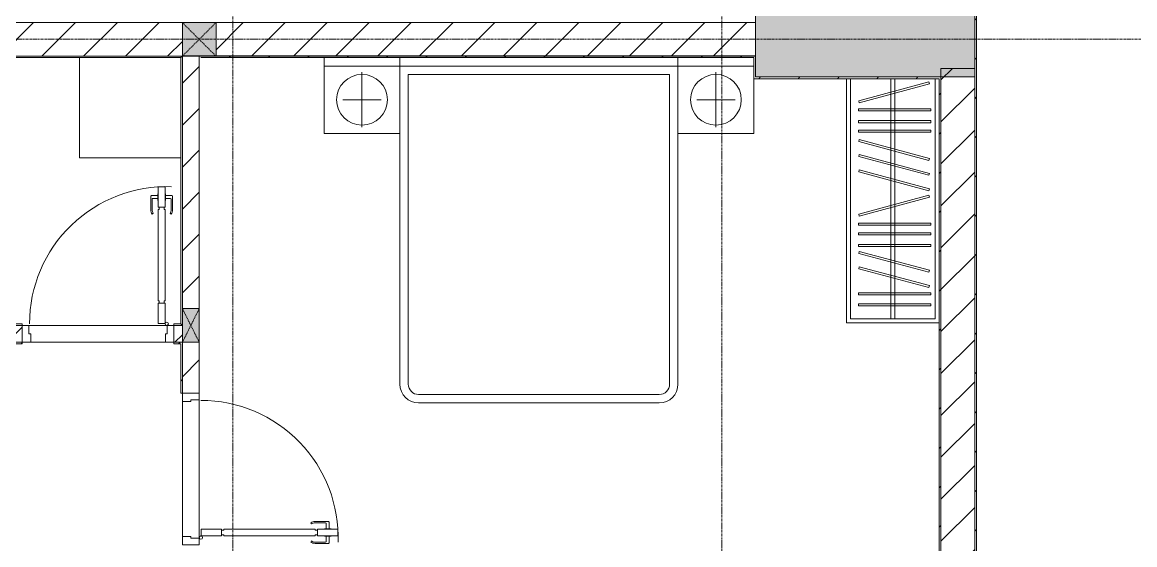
# Model space of a CAD drawing. Header units: millimetres. Extents: x -24439 to 198341, y -52871 to 149926.
# Drawn here: x 110803 to 117402, y 58735 to 61837 of the extents above; entities that cross this region are included whole.
import ezdxf

# ---------------------------------------------------------------- set-up
doc = ezdxf.new("R2010")
doc.units = ezdxf.units.MM
doc.linetypes.add('Dash', pattern=[6, 3, -3])
doc.linetypes.add('Grid Line', pattern=[22.225, 12.7, -3.175, 3.175, -3.175])
for name, color, linetype, lineweight in [('0-1', 7, 'Continuous', 5), ('A-DETL-GENF-1', 9, 'Continuous', 9), ('A-DOOR-1', 9, 'Continuous', 9), ('A-FLOR-1', 9, 'Continuous', 9), ('A-FLOR-HRAL-1', 9, 'Continuous', 9), ('A-WALL', 113, 'Continuous', 9), ('A-WALL-1', 253, 'Continuous', 18), ('A-WALL-2', 9, 'Continuous', 9), ('A-WALL-3', 113, 'Continuous', 18), ('A-WALL-PATT-1', 10, 'Continuous', 9), ('A-WALL-PATT-2', 9, 'Continuous', 9), ('A-WALL-PATT-3', 111, 'Continuous', 9), ('G-IMPT-1', 9, 'Continuous', 9), ('I-FURN-1', 9, 'Continuous', 9), ('I-WALL-1', 253, 'Continuous', 18), ('I-WALL-3', 2, 'Continuous', 18), ('S-COLS', 52, 'Continuous', 9), ('S-COLS-1', 254, 'Continuous', 5), ('S-COLS-2', 253, 'Continuous', 18), ('S-COLS-3', 9, 'Continuous', 9), ('S-COLS-4', 52, 'Continuous', 18), ('S-COLS-5', 52, 'Dash', 9), ('S-COLS-HDLN', 52, 'Dash', 9), ('S-COLS-HDLN-1', 9, 'Dash', 9), ('S-GRID-1', 1, 'Grid Line', 9)]:
    doc.layers.add(name, color=color, linetype=linetype, lineweight=lineweight)
pattern_1 = [(45, (0, 0), (-124.4508, 124.4508), [])]
pattern_2 = [(45, (0, 0), (-116.67262, 116.67262), [])]

# ---------------------------------------------------------------- blocks, each defined once
blk = doc.blocks.new('NCV_TKTC_KET CAU_rvt-1-TKCS_MB ĐỊNH VỊ CAO ĐỘ THIẾT KẾ')
at = {"layer": 'S-COLS-1'}
blk.add_hatch(color=256, dxfattribs=at).paths.add_polyline_path([(116452.6, 61511.9), (116452.6, 61961.9), (115152.6, 61961.9), (115152.6, 61511.9), (115505.1, 61511.9)])
at = {"layer": 'S-COLS-2'}
for p, q in [((115152.6, 61961.9), (115152.6, 61511.9)), ((116452.6, 61511.9), (116452.6, 61961.9)), ((115152.6, 61511.9), (116452.6, 61511.9))]:
    blk.add_line(p, q, dxfattribs=at)
blk = doc.blocks.new('DOOR_CW_01 CANH MO-PANEL KINH - DIW_01-900x2200-CỬA GỖ VÂN LAMINATE-553375-TKCS_MB ĐỊNH VỊ CAO ĐỘ THIẾT KẾ')
at = {"layer": 'A-DETL-GENF-1'}
for p, q in [((-397, -182), (-397, -62)), ((-397, -62), (-357, -62)), ((-357, -62), (-357, -182)), ((-357, -182), (-397, -182)), ((-397, -196), (-391, -196)), ((-397, -738), (-397, -196)), ((-391, -196), (-391, -182)), ((-391, -182), (-363, -182)), ((-363, -182), (-363, -196)), ((-357, -196), (-363, -196)), ((-357, -196), (-357, -738)), ((-433.9, -711.2), (-427.3, -715.8)), ((-320.1, -711.2), (-326.7, -715.8)), ((-442, -737), (-442, -816.5)), ((-434, -799.5), (-434, -737)), ((-397, -738), (-391, -738)), ((-357, -752), (-397, -752)), ((-397, -752), (-397, -872)), ((-391, -752), (-391, -738)), ((-363, -752), (-391, -752)), ((-357, -738), (-363, -738)), ((-363, -738), (-363, -752)), ((-357, -872), (-357, -752)), ((-320, -799.5), (-320, -737)), ((-312, -737), (-312, -816.5)), ((-399, -820.5), (-438, -820.5)), ((-399, -803.5), (-430, -803.5)), ((-399, -792.2), (-399, -831.8)), ((-397, -792.2), (-399, -792.2)), ((-399, -831.8), (-397, -831.8)), ((-397, -792.2), (-397, -831.8)), ((-357, -792.2), (-357, -831.8)), ((-357, -792.2), (-355, -792.2)), ((-355, -831.8), (-357, -831.8)), ((-355, -792.2), (-355, -831.8)), ((-355, -803.5), (-324, -803.5)), ((-355, -820.5), (-316, -820.5)), ((-397, -872), (-357, -872))]:
    blk.add_line(p, q, dxfattribs=at)
blk.add_circle((-407, -60), 10, dxfattribs=at)
for centre, radius, start, end in [((-407, -60), 814, 268, 0), ((-397, -737), 45, 145, 180), ((-397, -737), 37, 145, 180), ((-357, -737), 37, 0, 35), ((-357, -737), 45, 360, 35), ((-438, -816.5), 4, 180, 270), ((-430, -799.5), 4, 180, 270), ((-324, -799.5), 4, 270, 0), ((-316, -816.5), 4, 270, 0)]:
    blk.add_arc(centre, radius, start, end, dxfattribs=at)
at = {"layer": 'A-DOOR-1'}
for p, q in [((-450, -50), (-450, 50)), ((-450, 50), (-400, 50)), ((-400, 50), (-400, 0)), ((400, 0), (400, 50)), ((400, 50), (450, 50)), ((450, 50), (450, -50)), ((-410, -50), (-450, -50)), ((-410, 0), (-410, -50)), ((-400, 0), (-410, 0)), ((-407, -50), (-382, -50)), ((410, 0), (400, 0)), ((410, -50), (410, 0)), ((450, -50), (410, -50))]:
    blk.add_line(p, q, dxfattribs=at)
blk = doc.blocks.new('GIUONG NGU-2TAB-1600x2000 - GIUONG NGU-2TAB-1600x2000-842839-TKCS_MB ĐỊNH VỊ CAO ĐỘ THIẾT KẾ')
at = {"layer": 'I-FURN-1'}
for p, q in [((8.5, 0), (8.5, -50)), ((458.5, -50), (458.5, 0)), ((458.5, 0), (458.5, -50)), ((2108.2, -50), (2108.2, 0)), ((458.5, -50), (8.5, -50)), ((8.5, -50), (8.5, -450.3)), ((8.5, -50), (458.5, -50)), ((458.5, -50), (8.5, -50)), ((8.5, -50), (8.5, -450.3)), ((458.5, -450.3), (458.5, -50)), ((2108.2, -50), (458.5, -50)), ((458.5, -50), (458.5, -1938.9)), ((458.5, -50), (2108.2, -50)), ((458.5, -1938.9), (458.5, -50)), ((458.5, -450.3), (458.5, -50)), ((458.5, -50), (2108.2, -50)), ((2108.2, 0), (2108.2, -50)), ((2558.2, -50), (2108.2, -50)), ((2108.2, -50), (2108.2, -450.3)), ((2108.2, -1938.9), (2108.2, -50)), ((2108.2, -50), (2558.2, -50)), ((2108.2, -50), (2558.2, -50)), ((2108.2, -450.3), (2108.2, -50)), ((2108.2, -50), (2108.2, -1938.9)), ((2558.2, -50), (2558.2, 0)), ((2558.2, -450.3), (2558.2, -50)), ((2558.2, -50), (2558.2, -450.3)), ((233.5, -86.8), (233.5, -413.5)), ((508.5, -100), (2058.2, -100)), ((508.5, -1938.9), (508.5, -100)), ((2058.2, -100), (2058.2, -1938.9)), ((2333.2, -86.8), (2333.2, -413.5)), ((120.2, -250.2), (346.8, -250.2)), ((2446.5, -250.2), (2219.8, -250.2)), ((8.5, -450.3), (458.5, -450.3)), ((8.5, -450.3), (458.5, -450.3)), ((2108.2, -450.3), (2558.2, -450.3)), ((2558.2, -450.3), (2108.2, -450.3)), ((1997.1, -2000), (569.6, -2000)), ((569.6, -2050), (1997.1, -2050)), ((1997.1, -2050), (569.6, -2050))]:
    blk.add_line(p, q, dxfattribs=at)
for centre in [(233.5, -250.2), (2333.2, -250.2)]:
    blk.add_circle(centre, 150.7, dxfattribs=at)
for centre, radius, start, end in [((569.6, -1938.9), 111.1, 180, 270), ((569.6, -1938.9), 111.1, 180, 270), ((569.6, -1938.9), 61.1, 180, 270), ((1997.1, -1938.9), 111.1, 270, 360), ((1997.1, -1938.9), 61.1, 270, 0), ((1997.1, -1938.9), 111.1, 270, 0)]:
    blk.add_arc(centre, radius, start, end, dxfattribs=at)
blk = doc.blocks.new('TU QUAN AO-SUITE ROOM_3 - TU QUAN AO-SUITE ROOM_3-842841-TKCS_MB ĐỊNH VỊ CAO ĐỘ THIẾT KẾ')
at = {"layer": 'I-FURN-1'}
for p, q in [((-550, -50), (-550, -1500)), ((-550, -1500), (-550, -50)), ((-550, -50), (-550, -576)), ((-526, -1476), (-526, -50)), ((-526, -50), (-526, -600)), ((-287, -50), (-287, -576)), ((-263, -50), (-263, -576)), ((-24, -50), (-24, -1476)), ((-478.3, -181.1), (-61.3, -69.4)), ((-58.2, -80.9), (-475.2, -192.7)), ((-61.3, -69.4), (-58.2, -80.9)), ((-475.2, -192.7), (-478.3, -181.1)), ((-480.1, -229.7), (-50.1, -229.7)), ((-480.1, -241.7), (-480.1, -229.7)), ((-50.1, -241.7), (-480.1, -241.7)), ((-50.1, -229.7), (-50.1, -241.7)), ((-480.1, -299.2), (-50.1, -299.2)), ((-480.1, -311.2), (-480.1, -299.2)), ((-50.1, -311.2), (-480.1, -311.2)), ((-50.1, -299.2), (-50.1, -311.2)), ((-480.1, -356.4), (-50.1, -356.4)), ((-480.1, -368.4), (-480.1, -356.4)), ((-50.1, -368.4), (-480.1, -368.4)), ((-50.1, -356.4), (-50.1, -368.4)), ((-475.2, -411.5), (-478.3, -423.1)), ((-478.3, -423.1), (-61.3, -534.9)), ((-58.2, -523.3), (-475.2, -411.5)), ((-475.2, -500.3), (-478.3, -511.9)), ((-478.3, -511.9), (-61.3, -623.6)), ((-58.2, -612.1), (-475.2, -500.3)), ((-61.3, -534.9), (-58.2, -523.3)), ((-475.2, -591.5), (-478.3, -603.1)), ((-58.2, -703.3), (-475.2, -591.5)), ((-287, -576), (-287, -1476)), ((-263, -576), (-263, -1476)), ((-526, -1476), (-526, -600)), ((-478.3, -603.1), (-61.3, -714.9)), ((-61.3, -623.6), (-58.2, -612.1)), ((-61.3, -714.9), (-58.2, -703.3)), ((-478.3, -853.9), (-61.3, -742.1)), ((-58.2, -753.7), (-475.2, -865.5)), ((-61.3, -742.1), (-58.2, -753.7)), ((-475.2, -865.5), (-478.3, -853.9)), ((-480.1, -908.6), (-480.1, -920.6)), ((-480.1, -908.6), (-480.1, -920.6)), ((-50.1, -908.6), (-480.1, -908.6)), ((-480.1, -920.6), (-50.1, -920.6)), ((-50.1, -920.6), (-50.1, -908.6)), ((-480.1, -965.8), (-480.1, -977.8)), ((-480.1, -965.8), (-480.1, -977.8)), ((-50.1, -965.8), (-480.1, -965.8)), ((-480.1, -977.8), (-50.1, -977.8)), ((-50.1, -977.8), (-50.1, -965.8)), ((-480.1, -1035.3), (-480.1, -1047.3)), ((-480.1, -1035.3), (-480.1, -1047.3)), ((-50.1, -1035.3), (-480.1, -1035.3)), ((-480.1, -1047.3), (-50.1, -1047.3)), ((-50.1, -1047.3), (-50.1, -1035.3)), ((-475.2, -1075.3), (-478.3, -1086.9)), ((-478.3, -1086.9), (-61.3, -1198.6)), ((-58.2, -1187.1), (-475.2, -1075.3)), ((-475.2, -1166.5), (-478.3, -1178.1)), ((-478.3, -1178.1), (-61.3, -1289.9)), ((-58.2, -1278.3), (-475.2, -1166.5)), ((-61.3, -1198.6), (-58.2, -1187.1)), ((-61.3, -1289.9), (-58.2, -1278.3)), ((-480.1, -1320.5), (-480.1, -1332.5)), ((-480.1, -1320.5), (-480.1, -1332.5)), ((-50.1, -1320.5), (-480.1, -1320.5)), ((-480.1, -1332.5), (-50.1, -1332.5)), ((-50.1, -1332.5), (-50.1, -1320.5)), ((-480.1, -1386.9), (-480.1, -1398.9)), ((-480.1, -1386.9), (-480.1, -1398.9)), ((-50.1, -1386.9), (-480.1, -1386.9)), ((-480.1, -1398.9), (-50.1, -1398.9)), ((-50.1, -1398.9), (-50.1, -1386.9)), ((-550, -1500), (0, -1500)), ((0, -1500), (-550, -1500)), ((-24, -1476), (-526, -1476))]:
    blk.add_line(p, q, dxfattribs=at)
blk = doc.blocks.new('MAY GIAT - MAY GIAT_dwg-348053-TKCS_MB ĐỊNH VỊ CAO ĐỘ THIẾT KẾ')
at = {"layer": 'G-IMPT-1', "flags": 128}
blk.add_lwpolyline([(5, 596.6), (5, 2.3), (605, 2.3)], dxfattribs=at)
blk = doc.blocks.new('MAY GIAT - MAY GIAT-348233-TKCS_MB ĐỊNH VỊ CAO ĐỘ THIẾT KẾ')
at = {"layer": 'I-FURN-1'}
for p, q in [((5, 596.6), (5, 2.3)), ((5, 2.3), (605, 2.3))]:
    blk.add_line(p, q, dxfattribs=at)
blk.add_blockref('MAY GIAT - MAY GIAT_dwg-348053-TKCS_MB ĐỊNH VỊ CAO ĐỘ THIẾT KẾ', (0, 0))
blk = doc.blocks.new('G1_SOF - BO TRU - 100x200-V61-TKCS_MB ĐỊNH VỊ CAO ĐỘ THIẾT KẾ')
at = {"layer": 'S-COLS-3'}
blk.add_hatch(color=256, dxfattribs=at).paths.add_polyline_path([(50, -100), (50, 100), (-50, 100), (-50, -100)])
at = {"layer": 'S-COLS-2'}
for p, q in [((50, 100), (-50, 100)), ((-50, 100), (-50, -100)), ((50, -100), (50, 100)), ((-50, -100), (50, -100))]:
    blk.add_line(p, q, dxfattribs=at)
at = {"layer": 'S-COLS-HDLN-1'}
for p, q in [((50, 100), (-50, -100)), ((-50, 100), (50, -100))]:
    blk.add_line(p, q, dxfattribs=at)
blk = doc.blocks.new('DOOR_CW_01 CANH MO-PANEL KINH - DIG_01-900x2200-CỬA NHÔM KÍNH-400860-TKCS_MB ĐỊNH VỊ CAO ĐỘ THIẾT KẾ')
at = {"layer": 'A-DETL-GENF-1'}
for p, q in [((-397, -182), (-397, -62)), ((-397, -62), (-357, -62)), ((-357, -62), (-357, -182)), ((-357, -182), (-397, -182)), ((-397, -196), (-391, -196)), ((-397, -738), (-397, -196)), ((-391, -196), (-391, -182)), ((-391, -182), (-363, -182)), ((-363, -182), (-363, -196)), ((-357, -196), (-363, -196)), ((-357, -196), (-357, -738)), ((-433.9, -711.2), (-427.3, -715.8)), ((-320.1, -711.2), (-326.7, -715.8)), ((-442, -737), (-442, -816.5)), ((-434, -799.5), (-434, -737)), ((-397, -738), (-391, -738)), ((-357, -752), (-397, -752)), ((-397, -752), (-397, -872)), ((-391, -752), (-391, -738)), ((-363, -752), (-391, -752)), ((-357, -738), (-363, -738)), ((-363, -738), (-363, -752)), ((-357, -872), (-357, -752)), ((-320, -799.5), (-320, -737)), ((-312, -737), (-312, -816.5)), ((-399, -820.5), (-438, -820.5)), ((-399, -803.5), (-430, -803.5)), ((-399, -792.2), (-399, -831.8)), ((-397, -792.2), (-399, -792.2)), ((-399, -831.8), (-397, -831.8)), ((-397, -792.2), (-397, -831.8)), ((-357, -792.2), (-357, -831.8)), ((-357, -792.2), (-355, -792.2)), ((-355, -831.8), (-357, -831.8)), ((-355, -792.2), (-355, -831.8)), ((-355, -803.5), (-324, -803.5)), ((-355, -820.5), (-316, -820.5)), ((-397, -872), (-357, -872))]:
    blk.add_line(p, q, dxfattribs=at)
blk.add_circle((-407, -60), 10, dxfattribs=at)
for centre, radius, start, end in [((-407, -60), 814, 268, 0), ((-397, -737), 45, 145, 180), ((-397, -737), 37, 145, 180), ((-357, -737), 37, 0, 35), ((-357, -737), 45, 360, 35), ((-438, -816.5), 4, 180, 270), ((-430, -799.5), 4, 180, 270), ((-324, -799.5), 4, 270, 0), ((-316, -816.5), 4, 270, 0)]:
    blk.add_arc(centre, radius, start, end, dxfattribs=at)
at = {"layer": 'A-DOOR-1'}
for p, q in [((-450, -50), (-450, 50)), ((-450, 50), (-400, 50)), ((-400, 50), (-400, 0)), ((400, 0), (400, 50)), ((400, 50), (450, 50)), ((450, 50), (450, -50)), ((-410, -50), (-450, -50)), ((-410, 0), (-410, -50)), ((-400, 0), (-410, 0)), ((-407, -50), (-382, -50)), ((410, 0), (400, 0)), ((410, -50), (410, 0)), ((450, -50), (410, -50))]:
    blk.add_line(p, q, dxfattribs=at)
blk = doc.blocks.new('Railing - Railing-977874-TKCS_MB ĐỊNH VỊ CAO ĐỘ THIẾT KẾ')
at = {"layer": 'A-FLOR-HRAL-1'}
for p, q in [((85404.1, 52366.2), (85395.7, 52374.6)), ((85404.1, 52241.2), (85404.1, 52366.2)), ((85404.1, 52366.2), (88834.1, 52366.2)), ((88834.1, 52366.2), (88842.5, 52374.7)), ((88834.1, 52366.2), (88834.1, 50786.2)), ((84754.1, 52241.2), (84744.1, 52251.2)), ((84754.1, 51186.2), (84754.1, 52241.2)), ((84754.1, 52241.2), (85404.1, 52241.2)), ((85404.1, 52241.2), (85394.1, 52251.2)), ((84754.1, 51186.2), (84744.1, 51176.2)), ((87854.1, 51186.2), (84754.1, 51186.2)), ((87844.1, 51176.2), (87854.1, 51186.2)), ((87854.1, 50786.2), (87854.1, 51186.2)), ((87854.1, 50786.2), (87844.1, 50776.2)), ((87894.1, 50786.2), (87854.1, 50786.2)), ((87894.1, 50786.2), (87894.1, 50776.2)), ((88794.1, 50776.2), (88794.1, 50786.2)), ((88834.1, 50786.2), (88794.1, 50786.2)), ((88834.1, 50786.2), (88844.1, 50776.2))]:
    blk.add_line(p, q, dxfattribs=at)
blk = doc.blocks.new('NCV_TKTC_TANG 1_rvt-1-TKCS_MB ĐỊNH VỊ CAO ĐỘ THIẾT KẾ')
at = {"layer": 'A-WALL-PATT-1'}
h = blk.add_hatch(dxfattribs=at)
h.set_pattern_fill('FP_2', color=256, style=0, pattern_type=2)
h.set_pattern_definition(pattern_1)
h.paths.add_polyline_path([(111841.4, 56836.9), (111852.6, 56836.9), (111852.6, 57635.3), (111752.6, 57635.3), (111752.6, 56836.9)])
h.paths.add_polyline_path([(111852.6, 58435.3), (111852.6, 58734.9), (111752.6, 58734.9), (111752.6, 58435.3), (111802.6, 58435.3)])
h.paths.add_polyline_path([(111752.6, 59634.9), (111852.6, 59634.9), (111852.6, 59936.9), (111752.6, 59936.9)])
h.paths.add_polyline_path([(111752.6, 60136.9), (111852.6, 60136.9), (111852.6, 61636.9), (111752.6, 61636.9), (111752.6, 60582)])
h = blk.add_hatch(dxfattribs=at)
h.set_pattern_fill('FP_2', color=256, style=0, pattern_type=2)
h.set_pattern_definition(pattern_1)
h.paths.add_polyline_path([(111752.6, 59936.9), (111752.6, 60036.9), (111702.6, 60036.9), (111702.6, 59936.9), (111742.6, 59936.9)])
h.paths.add_polyline_path([(110752.6, 59936.9), (110802.6, 59936.9), (110802.6, 60036.9), (110752.6, 60036.9), (110752.6, 59986.9)])
at = {"layer": 'A-WALL-PATT-2'}
h = blk.add_hatch(dxfattribs=at)
h.set_pattern_fill('FP_3', color=256, style=0, pattern_type=2)
h.set_pattern_definition(pattern_2)
h.paths.add_polyline_path([(115152.6, 61626.9), (115152.6, 61636.9), (111852.6, 61636.9), (111852.6, 61626.9), (115142.6, 61626.9)])
h = blk.add_hatch(dxfattribs=at)
h.set_pattern_fill('FP_3', color=256, style=0, pattern_type=2)
h.set_pattern_definition(pattern_2)
h.paths.add_polyline_path([(115152.6, 61501.9), (116242.6, 61501.9), (116242.6, 61511.9), (115152.6, 61511.9)])
h = blk.add_hatch(dxfattribs=at)
h.set_pattern_fill('FP_3', color=256, style=0, pattern_type=2)
h.set_pattern_definition(pattern_2)
h.paths.add_polyline_path([(116242.6, 58646.9), (116252.6, 58646.9), (116252.6, 61511.9), (116242.6, 61511.9), (116242.6, 60582)])
h = blk.add_hatch(dxfattribs=at)
h.set_pattern_fill('FP_3', color=256, style=0, pattern_type=2)
h.set_pattern_definition(pattern_2)
h.paths.add_polyline_path([(111710.6, 59926.9), (111742.6, 59926.9), (111742.6, 59936.9), (111702.6, 59936.9), (111702.6, 59926.9)])
h.paths.add_polyline_path([(110794.6, 59926.9), (110802.6, 59926.9), (110802.6, 59936.9), (110752.6, 59936.9), (110752.6, 59926.9), (110762.6, 59926.9)])
h = blk.add_hatch(dxfattribs=at)
h.set_pattern_fill('FP_3', color=256, style=0, pattern_type=2)
h.set_pattern_definition(pattern_2)
h.paths.add_polyline_path([(111742.6, 56636.9), (111752.6, 56637), (111752.6, 57635.3), (111742.6, 57635.3), (111742.6, 56637)])
h.paths.add_polyline_path([(111742.6, 58435.3), (111752.6, 58435.3), (111752.6, 58734.9), (111742.6, 58734.9), (111742.6, 58443.3)])
h.paths.add_polyline_path([(111742.6, 59634.9), (111752.6, 59634.9), (111752.6, 59936.9), (111742.6, 59936.9), (111742.6, 59642.9)])
at = {"layer": 'A-FLOR-1'}
for p, q in [((111652.6, 59936.9), (110852.6, 59936.9)), ((111852.6, 59594.9), (111852.6, 58774.9)), ((111752.6, 58784.9), (111752.6, 59584.9))]:
    blk.add_line(p, q, dxfattribs=at)
at = {"layer": 'A-WALL-1'}
for p, q in [((111852.6, 61636.9), (111752.6, 61636.9)), ((111752.6, 61636.9), (111752.6, 60136.9)), ((111852.6, 61626.9), (111852.6, 61636.9)), ((110802.6, 60036.9), (110752.6, 60036.9)), ((111752.6, 60036.9), (111702.6, 60036.9)), ((111742.6, 59936.9), (111752.6, 59936.9))]:
    blk.add_line(p, q, dxfattribs=at)
at = {"layer": 'A-WALL-2'}
for p, q in [((111852.6, 60136.9), (111852.6, 61626.9)), ((110842.6, 60036.9), (111662.6, 60036.9)), ((110752.6, 59936.9), (110802.6, 59936.9)), ((110802.6, 59936.9), (110752.6, 59936.9)), ((111652.6, 59936.9), (110852.6, 59936.9)), ((111702.6, 59936.9), (111742.6, 59936.9)), ((111742.6, 59936.9), (111702.6, 59936.9)), ((111752.6, 59936.9), (111752.6, 59634.9)), ((111752.6, 59634.9), (111752.6, 59936.9)), ((111852.6, 59634.9), (111852.6, 59936.9)), ((111852.6, 59594.9), (111852.6, 58774.9)), ((111752.6, 58784.9), (111752.6, 59584.9))]:
    blk.add_line(p, q, dxfattribs=at)
at = {"layer": 'I-WALL-1'}
for p, q in [((115152.6, 61636.9), (111852.6, 61636.9)), ((111852.6, 61636.9), (111852.6, 61626.9)), ((111862.6, 61626.9), (115142.6, 61626.9)), ((115142.6, 61626.9), (115142.6, 61501.9)), ((115152.6, 61626.9), (115152.6, 61636.9)), ((115152.6, 61511.9), (115152.6, 61626.9)), ((116242.6, 61511.9), (115152.6, 61511.9)), ((116252.6, 61511.9), (116242.6, 61511.9)), ((116252.6, 58646.9), (116252.6, 61511.9)), ((115142.6, 61501.9), (115152.6, 61501.9)), ((115152.6, 61501.9), (116242.6, 61501.9)), ((116242.6, 61501.9), (116242.6, 58646.9)), ((110762.6, 59926.9), (110802.6, 59926.9)), ((110802.6, 59926.9), (110802.6, 59936.9)), ((111702.6, 59936.9), (111702.6, 59926.9)), ((111702.6, 59926.9), (111742.6, 59926.9)), ((111752.6, 59936.9), (111742.6, 59936.9)), ((111742.6, 59926.9), (111742.6, 59634.9)), ((111742.6, 59634.9), (111752.6, 59634.9))]:
    blk.add_line(p, q, dxfattribs=at)
at = {"layer": 'A-DOOR-1'}
for name, p, rotation in [('DOOR_CW_01 CANH MO-PANEL KINH - DIG_01-900x2200-CỬA NHÔM KÍNH-400860-TKCS_MB ĐỊNH VỊ CAO ĐỘ THIẾT KẾ', (111252.6, 59986.9), 180), ('DOOR_CW_01 CANH MO-PANEL KINH - DIW_01-900x2200-CỬA GỖ VÂN LAMINATE-553375-TKCS_MB ĐỊNH VỊ CAO ĐỘ THIẾT KẾ', (111802.6, 59184.9), 89.99999999999905)]:
    blk.add_blockref(name, p, dxfattribs=dict(at, rotation=rotation))
at = {"layer": 'A-FLOR-HRAL-1'}
blk.add_blockref('Railing - Railing-977874-TKCS_MB ĐỊNH VỊ CAO ĐỘ THIẾT KẾ', (22908.5, 9260.7), dxfattribs=at)
at = {"layer": 'I-FURN-1'}
for name, p in [('MAY GIAT - MAY GIAT-348233-TKCS_MB ĐỊNH VỊ CAO ĐỘ THIẾT KẾ', (111137.6, 61030.3)), ('GIUONG NGU-2TAB-1600x2000 - GIUONG NGU-2TAB-1600x2000-842839-TKCS_MB ĐỊNH VỊ CAO ĐỘ THIẾT KẾ', (112584.3, 61626.9)), ('TU QUAN AO-SUITE ROOM_3 - TU QUAN AO-SUITE ROOM_3-842841-TKCS_MB ĐỊNH VỊ CAO ĐỘ THIẾT KẾ', (116242.6, 61551.9))]:
    blk.add_blockref(name, p, dxfattribs=at)
at = {"layer": 'S-COLS-3'}
blk.add_blockref('G1_SOF - BO TRU - 100x200-V61-TKCS_MB ĐỊNH VỊ CAO ĐỘ THIẾT KẾ', (111802.6, 60036.9), dxfattribs=at)
blk = doc.blocks.new('G1_SOF - BO TRU - 200x200-3051103-TKCS_MB ĐỊNH VỊ CAO ĐỘ THIẾT KẾ')
at = {"layer": 'S-COLS-HDLN'}
for p, q in [((-100, -100), (100, 100)), ((100, -100), (-100, 100))]:
    blk.add_line(p, q, dxfattribs=at)

msp = doc.modelspace()

# ---------------------------------------------------------------- hatches: boundary and pattern name
at = {"layer": 'A-WALL-PATT-3'}
h = msp.add_hatch(dxfattribs=at)
h.set_pattern_fill('FP_8', color=256, style=0, pattern_type=2)
h.set_pattern_definition(pattern_2)
h.paths.add_polyline_path([(116462.6, 49161.9), (116462.6, 51761.9), (116452.6, 51761.9), (116452.6, 49161.9)])
h.paths.add_polyline_path([(116452.6, 52751.9), (116462.6, 52751.9), (116462.6, 53861.9), (116452.6, 53861.9), (116452.6, 53361.9)])
h.paths.add_polyline_path([(116452.6, 54951.9), (116462.6, 54951.9), (116462.6, 62061.9), (116452.6, 62061.9), (116452.6, 56635.3)])
h.paths.add_polyline_path([(116452.6, 63151.9), (116462.6, 63151.9), (116462.6, 70111.9), (116452.6, 70111.9), (116452.6, 64527)])
h = msp.add_hatch(dxfattribs=at)
h.set_pattern_fill('FP_1', color=256, style=0, pattern_type=2)
h.set_pattern_definition(pattern_1)
h.paths.add_polyline_path([(114294.6, 61635.3), (115152.6, 61635.3), (115152.6, 61835.3), (111952.2, 61835.3), (111952.2, 61635.3)])
h.paths.add_polyline_path([(109452.9, 61635.3), (111752.2, 61635.3), (111752.2, 61835.3), (108302.6, 61835.3), (108302.6, 61635.3)])
h = msp.add_hatch(dxfattribs=at)
h.set_pattern_fill('FP_1', color=256, style=0, pattern_type=2)
h.set_pattern_definition(pattern_1)
h.paths.add_polyline_path([(116292.6, 53711.9), (116452.6, 53711.9), (116452.6, 53861.9), (116252.6, 53861.9), (116252.6, 53711.9)])
h.paths.add_polyline_path([(116252.6, 54951.9), (116452.6, 54951.9), (116452.6, 56635.3), (116252.6, 56635.3)])
h.paths.add_polyline_path([(116252.6, 56835.3), (116452.6, 56835.3), (116452.6, 61561.9), (116252.6, 61561.9), (116252.6, 57623.3)])
at = {"layer": 'S-COLS-1'}
msp.add_hatch(color=256, dxfattribs=at).paths.add_polyline_path([(111873.8, 61635.3), (111952.2, 61635.3), (111952.2, 61835.3), (111752.2, 61835.3), (111752.2, 61635.3)])

# ---------------------------------------------------------------- linework, layer by layer
at = {"layer": 'A-WALL'}
for p, q in [((111752.2, 61635.3), (111752.2, 61835.3)), ((111952.2, 61835.3), (111952.2, 61635.3)), ((116452.6, 56835.3), (116452.6, 61561.9)), ((116452.6, 61561.9), (116452.6, 56835.3))]:
    msp.add_line(p, q, dxfattribs=at)
at = {"layer": 'A-WALL-3'}
for p, q in [((111752.2, 61835.3), (108302.6, 61835.3)), ((115152.6, 61835.3), (111952.2, 61835.3)), ((115152.6, 61635.3), (115152.6, 61835.3)), ((108302.6, 61635.3), (111752.2, 61635.3)), ((111952.2, 61635.3), (115152.6, 61635.3)), ((116252.6, 61561.9), (116252.6, 56835.3)), ((116452.6, 61561.9), (116252.6, 61561.9))]:
    msp.add_line(p, q, dxfattribs=at)
at = {"layer": 'I-WALL-3'}
for p, q in [((116462.6, 54951.9), (116462.6, 62061.9)), ((116452.6, 61911.9), (116452.6, 61561.9))]:
    msp.add_line(p, q, dxfattribs=at)
at = {"layer": 'S-COLS'}
for p, q in [((111752.2, 61835.3), (111752.2, 61635.3)), ((111952.2, 61635.3), (111952.2, 61835.3))]:
    msp.add_line(p, q, dxfattribs=at)
at = {"layer": 'S-COLS-4'}
for p, q in [((111952.2, 61835.3), (111752.2, 61835.3)), ((111752.2, 61635.3), (111952.2, 61635.3))]:
    msp.add_line(p, q, dxfattribs=at)
at = {"layer": 'S-GRID-1'}
for p, q in [((112052.6, 20960.6), (112052.6, 80482.7)), ((114952.6, 20960.6), (114952.6, 80482.7)), ((116452.6, 20960.6), (116452.6, 80482.7)), ((131551.8, 61736.9), (29351.8, 61736.9))]:
    msp.add_line(p, q, dxfattribs=at)

# ---------------------------------------------------------------- block references
at = {"layer": '0-1'}
for name in ['NCV_TKTC_KET CAU_rvt-1-TKCS_MB ĐỊNH VỊ CAO ĐỘ THIẾT KẾ', 'NCV_TKTC_TANG 1_rvt-1-TKCS_MB ĐỊNH VỊ CAO ĐỘ THIẾT KẾ']:
    msp.add_blockref(name, (0, 0), dxfattribs=at)
at = {"layer": 'S-COLS-5', "rotation": 180}
msp.add_blockref('G1_SOF - BO TRU - 200x200-3051103-TKCS_MB ĐỊNH VỊ CAO ĐỘ THIẾT KẾ', (111852.2, 61735.3), dxfattribs=at)

doc.saveas('drawing.dxf')
